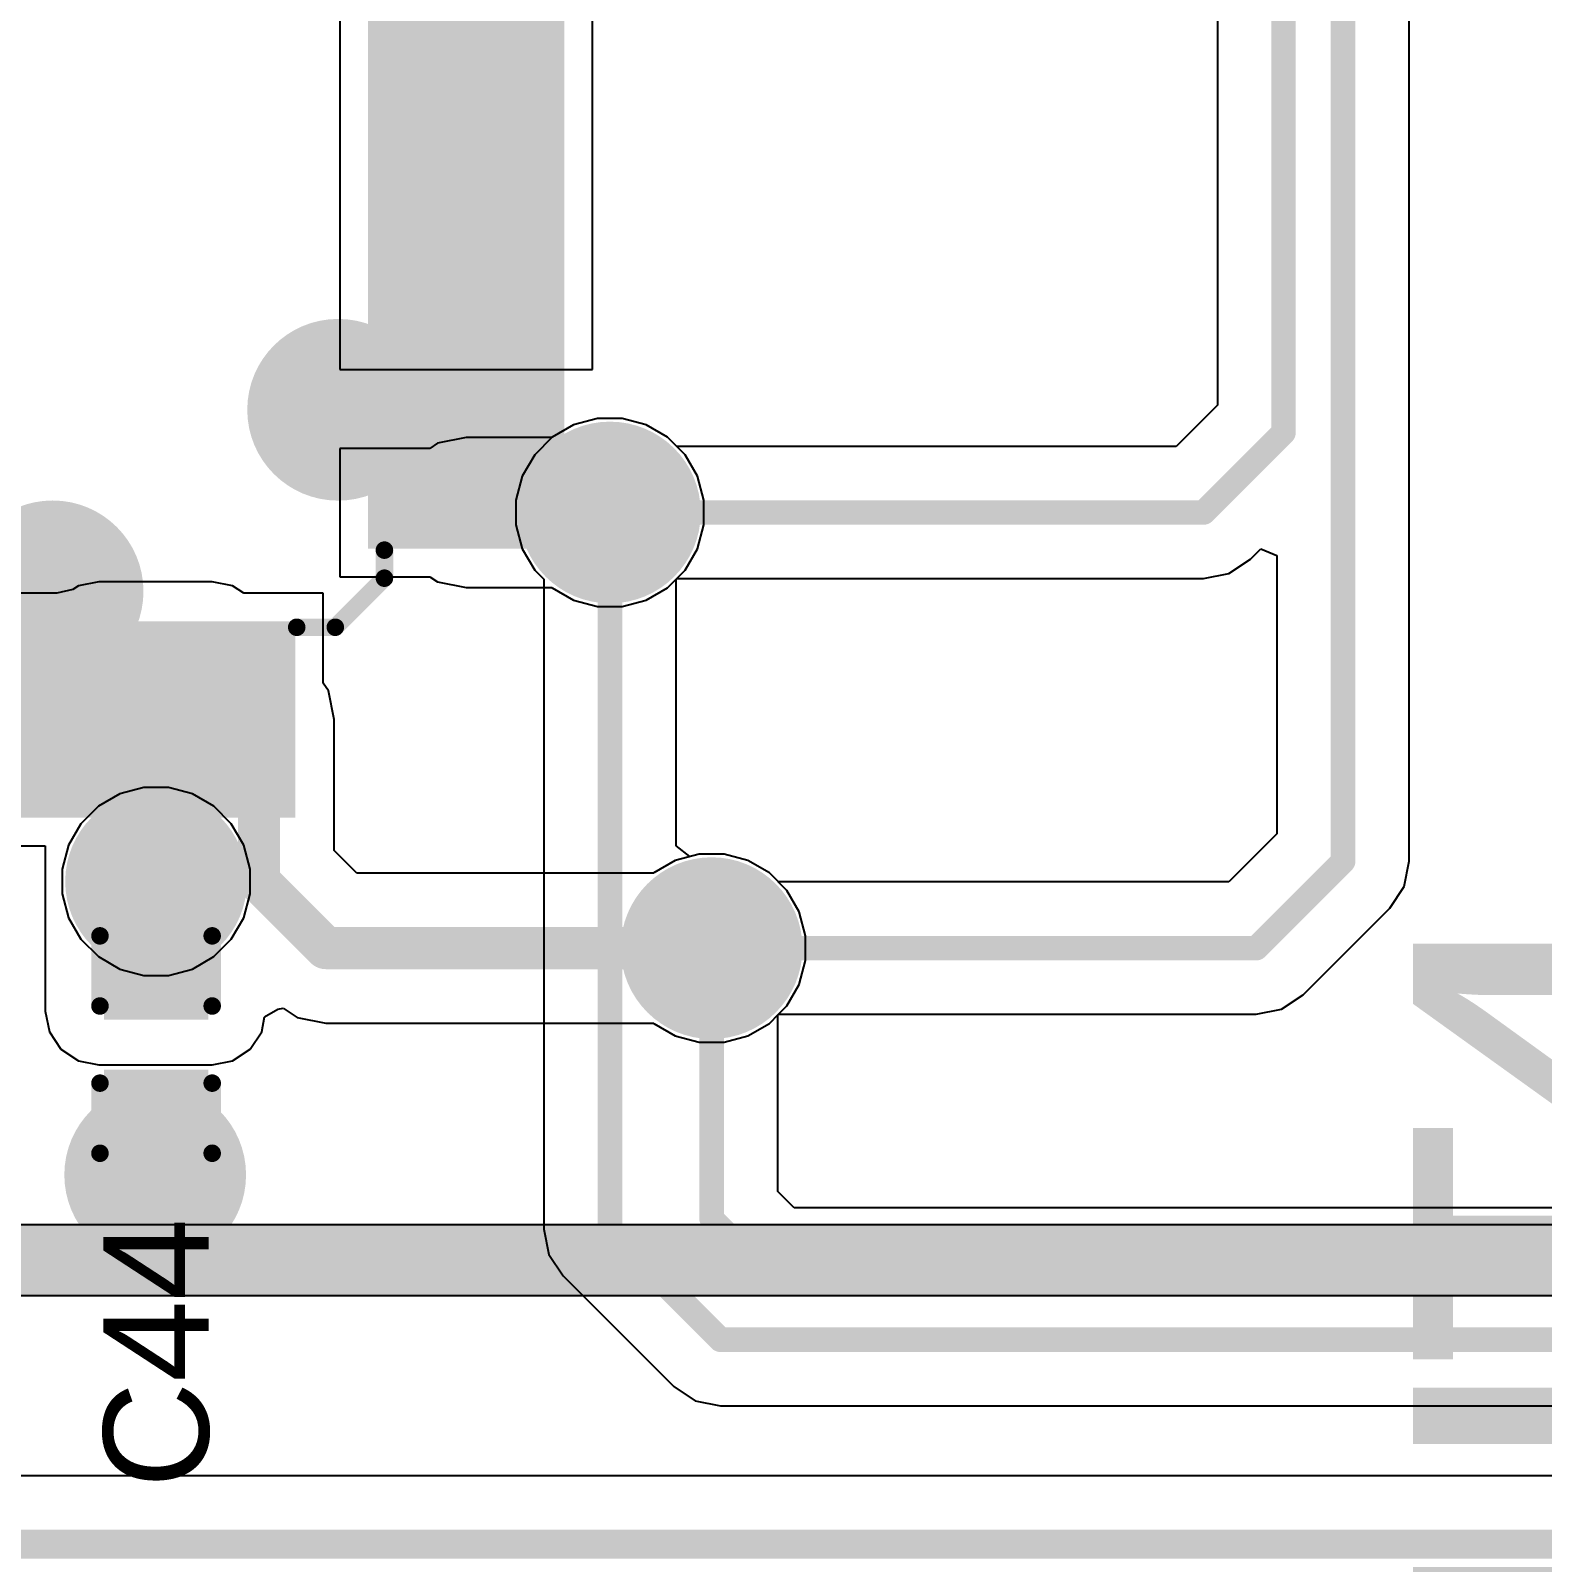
# Model space of a CAD drawing. Header units: inches. Extents: x -0.14 to 3.84, y -0.14 to 3.05.
# Drawn here: x 1.6488 to 2.0799, y 0.3748 to 0.8116 of the extents above; entities that cross this region are included whole.
import ezdxf

# ---------------------------------------------------------------- set-up
doc = ezdxf.new("R2010")
doc.units = ezdxf.units.IN
doc.header["$MEASUREMENT"] = 0
for name, color, linetype in [('Bottom Layer', 5, 'Continuous'), ('Bottom Solder', 6, 'Continuous'), ('Ground Layer', 76, 'Continuous'), ('Power Layer', 16, 'Continuous'), ('Top Layer', 1, 'Continuous'), ('Top Overlay', 2, 'Continuous'), ('Top Paste', 8, 'Continuous'), ('Top Solder', 216, 'Continuous'), ('Via Holes', 16, 'Continuous')]:
    doc.layers.add(name, color=color, linetype=linetype)
doc.styles.add('Arial', font='', dxfattribs={"height": 0.2})
doc.styles.add('Arial Black_Bold', font='', dxfattribs={"height": 0.2})
doc.styles.get('Arial').set_extended_font_data('Arial')
doc.styles.get('Arial Black_Bold').set_extended_font_data('Arial Black', bold=True)

# ---------------------------------------------------------------- blocks, each defined once
blk = doc.blocks.new('48_LQFP__7_7__4')
at = {"layer": 'Top Layer'}
for points in [[(-0.10197, 0.19134), (-0.10197, 0.14331), (-0.11457, 0.14331), (-0.11457, 0.19134)], [(-0.08228, 0.19134), (-0.08228, 0.14331), (-0.09488, 0.14331), (-0.09488, 0.19134)], [(-0.0626, 0.19134), (-0.0626, 0.14331), (-0.0752, 0.14331), (-0.0752, 0.19134)], [(-0.04291, 0.19134), (-0.04291, 0.14331), (-0.05551, 0.14331), (-0.05551, 0.19134)], [(-0.02323, 0.19134), (-0.02323, 0.14331), (-0.03583, 0.14331), (-0.03583, 0.19134)], [(-0.00354, 0.19134), (-0.00354, 0.14331), (-0.01614, 0.14331), (-0.01614, 0.19134)], [(0.01614, 0.19134), (0.01614, 0.14331), (0.00354, 0.14331), (0.00354, 0.19134)], [(0.03583, 0.19134), (0.03583, 0.14331), (0.02323, 0.14331), (0.02323, 0.19134)], [(0.05551, 0.19134), (0.05551, 0.14331), (0.04291, 0.14331), (0.04291, 0.19134)], [(0.0752, 0.19134), (0.0752, 0.14331), (0.0626, 0.14331), (0.0626, 0.19134)], [(0.09488, 0.19134), (0.09488, 0.14331), (0.08228, 0.14331), (0.08228, 0.19134)], [(0.11457, 0.19134), (0.11457, 0.14331), (0.10197, 0.14331), (0.10197, 0.19134)], [(-0.14331, 0.11457), (-0.14331, 0.10197), (-0.19134, 0.10197), (-0.19134, 0.11457)], [(0.19134, 0.11457), (0.19134, 0.10197), (0.14331, 0.10197), (0.14331, 0.11457)], [(-0.14331, 0.09488), (-0.14331, 0.08228), (-0.19134, 0.08228), (-0.19134, 0.09488)], [(0.19134, 0.09488), (0.19134, 0.08228), (0.14331, 0.08228), (0.14331, 0.09488)], [(-0.14331, 0.0752), (-0.14331, 0.0626), (-0.19134, 0.0626), (-0.19134, 0.0752)], [(0.19134, 0.0752), (0.19134, 0.0626), (0.14331, 0.0626), (0.14331, 0.0752)], [(-0.14331, 0.05551), (-0.14331, 0.04291), (-0.19134, 0.04291), (-0.19134, 0.05551)], [(0.19134, 0.05551), (0.19134, 0.04291), (0.14331, 0.04291), (0.14331, 0.05551)], [(-0.14331, 0.03583), (-0.14331, 0.02323), (-0.19134, 0.02323), (-0.19134, 0.03583)], [(0.19134, 0.03583), (0.19134, 0.02323), (0.14331, 0.02323), (0.14331, 0.03583)], [(-0.14331, 0.01614), (-0.14331, 0.00354), (-0.19134, 0.00354), (-0.19134, 0.01614)], [(0.19134, 0.01614), (0.19134, 0.00354), (0.14331, 0.00354), (0.14331, 0.01614)], [(-0.14331, -0.00354), (-0.14331, -0.01614), (-0.19134, -0.01614), (-0.19134, -0.00354)], [(0.19134, -0.00354), (0.19134, -0.01614), (0.14331, -0.01614), (0.14331, -0.00354)], [(-0.14331, -0.02323), (-0.14331, -0.03583), (-0.19134, -0.03583), (-0.19134, -0.02323)], [(0.19134, -0.02323), (0.19134, -0.03583), (0.14331, -0.03583), (0.14331, -0.02323)], [(-0.14331, -0.04291), (-0.14331, -0.05551), (-0.19134, -0.05551), (-0.19134, -0.04291)], [(0.19134, -0.04291), (0.19134, -0.05551), (0.14331, -0.05551), (0.14331, -0.04291)], [(-0.14331, -0.0626), (-0.14331, -0.0752), (-0.19134, -0.0752), (-0.19134, -0.0626)], [(0.19134, -0.0626), (0.19134, -0.0752), (0.14331, -0.0752), (0.14331, -0.0626)], [(-0.14331, -0.08228), (-0.14331, -0.09488), (-0.19134, -0.09488), (-0.19134, -0.08228)], [(0.19134, -0.08228), (0.19134, -0.09488), (0.14331, -0.09488), (0.14331, -0.08228)], [(-0.14331, -0.10197), (-0.14331, -0.11457), (-0.19134, -0.11457), (-0.19134, -0.10197)], [(0.19134, -0.10197), (0.19134, -0.11457), (0.14331, -0.11457), (0.14331, -0.10197)], [(-0.10197, -0.14331), (-0.10197, -0.19134), (-0.11457, -0.19134), (-0.11457, -0.14331)], [(-0.08228, -0.14331), (-0.08228, -0.19134), (-0.09488, -0.19134), (-0.09488, -0.14331)], [(-0.0626, -0.14331), (-0.0626, -0.19134), (-0.0752, -0.19134), (-0.0752, -0.14331)], [(-0.04291, -0.14331), (-0.04291, -0.19134), (-0.05551, -0.19134), (-0.05551, -0.14331)], [(-0.02323, -0.14331), (-0.02323, -0.19134), (-0.03583, -0.19134), (-0.03583, -0.14331)], [(-0.00354, -0.14331), (-0.00354, -0.19134), (-0.01614, -0.19134), (-0.01614, -0.14331)], [(0.01614, -0.14331), (0.01614, -0.19134), (0.00354, -0.19134), (0.00354, -0.14331)], [(0.03583, -0.14331), (0.03583, -0.19134), (0.02323, -0.19134), (0.02323, -0.14331)], [(0.05551, -0.14331), (0.05551, -0.19134), (0.04291, -0.19134), (0.04291, -0.14331)], [(0.0752, -0.14331), (0.0752, -0.19134), (0.0626, -0.19134), (0.0626, -0.14331)], [(0.09488, -0.14331), (0.09488, -0.19134), (0.08228, -0.19134), (0.08228, -0.14331)], [(0.11457, -0.14331), (0.11457, -0.19134), (0.10197, -0.19134), (0.10197, -0.14331)]]:
    blk.add_hatch(color=1, dxfattribs=at).paths.add_polyline_path(points)
at = {"layer": 'Top Overlay'}
blk.add_hatch(color=2, dxfattribs=at).paths.add_polyline_path([(-0.14, 0.10101), (-0.131, 0.10101), (-0.131, 0.11801), (-0.14, 0.11801)])
at = {"layer": 'Top Paste'}
for points in [[(-0.10197, 0.19134), (-0.10197, 0.14331), (-0.11457, 0.14331), (-0.11457, 0.19134)], [(-0.08228, 0.19134), (-0.08228, 0.14331), (-0.09488, 0.14331), (-0.09488, 0.19134)], [(-0.0626, 0.19134), (-0.0626, 0.14331), (-0.0752, 0.14331), (-0.0752, 0.19134)], [(-0.04291, 0.19134), (-0.04291, 0.14331), (-0.05551, 0.14331), (-0.05551, 0.19134)], [(-0.02323, 0.19134), (-0.02323, 0.14331), (-0.03583, 0.14331), (-0.03583, 0.19134)], [(-0.00354, 0.19134), (-0.00354, 0.14331), (-0.01614, 0.14331), (-0.01614, 0.19134)], [(0.01614, 0.19134), (0.01614, 0.14331), (0.00354, 0.14331), (0.00354, 0.19134)], [(0.03583, 0.19134), (0.03583, 0.14331), (0.02323, 0.14331), (0.02323, 0.19134)], [(0.05551, 0.19134), (0.05551, 0.14331), (0.04291, 0.14331), (0.04291, 0.19134)], [(0.0752, 0.19134), (0.0752, 0.14331), (0.0626, 0.14331), (0.0626, 0.19134)], [(0.09488, 0.19134), (0.09488, 0.14331), (0.08228, 0.14331), (0.08228, 0.19134)], [(0.11457, 0.19134), (0.11457, 0.14331), (0.10197, 0.14331), (0.10197, 0.19134)], [(-0.14331, 0.11457), (-0.14331, 0.10197), (-0.19134, 0.10197), (-0.19134, 0.11457)], [(0.19134, 0.11457), (0.19134, 0.10197), (0.14331, 0.10197), (0.14331, 0.11457)], [(-0.14331, 0.09488), (-0.14331, 0.08228), (-0.19134, 0.08228), (-0.19134, 0.09488)], [(0.19134, 0.09488), (0.19134, 0.08228), (0.14331, 0.08228), (0.14331, 0.09488)], [(-0.14331, 0.0752), (-0.14331, 0.0626), (-0.19134, 0.0626), (-0.19134, 0.0752)], [(0.19134, 0.0752), (0.19134, 0.0626), (0.14331, 0.0626), (0.14331, 0.0752)], [(-0.14331, 0.05551), (-0.14331, 0.04291), (-0.19134, 0.04291), (-0.19134, 0.05551)], [(0.19134, 0.05551), (0.19134, 0.04291), (0.14331, 0.04291), (0.14331, 0.05551)], [(-0.14331, 0.03583), (-0.14331, 0.02323), (-0.19134, 0.02323), (-0.19134, 0.03583)], [(0.19134, 0.03583), (0.19134, 0.02323), (0.14331, 0.02323), (0.14331, 0.03583)], [(-0.14331, 0.01614), (-0.14331, 0.00354), (-0.19134, 0.00354), (-0.19134, 0.01614)], [(0.19134, 0.01614), (0.19134, 0.00354), (0.14331, 0.00354), (0.14331, 0.01614)], [(-0.14331, -0.00354), (-0.14331, -0.01614), (-0.19134, -0.01614), (-0.19134, -0.00354)], [(0.19134, -0.00354), (0.19134, -0.01614), (0.14331, -0.01614), (0.14331, -0.00354)], [(-0.14331, -0.02323), (-0.14331, -0.03583), (-0.19134, -0.03583), (-0.19134, -0.02323)], [(0.19134, -0.02323), (0.19134, -0.03583), (0.14331, -0.03583), (0.14331, -0.02323)], [(-0.14331, -0.04291), (-0.14331, -0.05551), (-0.19134, -0.05551), (-0.19134, -0.04291)], [(0.19134, -0.04291), (0.19134, -0.05551), (0.14331, -0.05551), (0.14331, -0.04291)], [(-0.14331, -0.0626), (-0.14331, -0.0752), (-0.19134, -0.0752), (-0.19134, -0.0626)], [(0.19134, -0.0626), (0.19134, -0.0752), (0.14331, -0.0752), (0.14331, -0.0626)], [(-0.14331, -0.08228), (-0.14331, -0.09488), (-0.19134, -0.09488), (-0.19134, -0.08228)], [(0.19134, -0.08228), (0.19134, -0.09488), (0.14331, -0.09488), (0.14331, -0.08228)], [(-0.14331, -0.10197), (-0.14331, -0.11457), (-0.19134, -0.11457), (-0.19134, -0.10197)], [(0.19134, -0.10197), (0.19134, -0.11457), (0.14331, -0.11457), (0.14331, -0.10197)], [(-0.10197, -0.14331), (-0.10197, -0.19134), (-0.11457, -0.19134), (-0.11457, -0.14331)], [(-0.08228, -0.14331), (-0.08228, -0.19134), (-0.09488, -0.19134), (-0.09488, -0.14331)], [(-0.0626, -0.14331), (-0.0626, -0.19134), (-0.0752, -0.19134), (-0.0752, -0.14331)], [(-0.04291, -0.14331), (-0.04291, -0.19134), (-0.05551, -0.19134), (-0.05551, -0.14331)], [(-0.02323, -0.14331), (-0.02323, -0.19134), (-0.03583, -0.19134), (-0.03583, -0.14331)], [(-0.00354, -0.14331), (-0.00354, -0.19134), (-0.01614, -0.19134), (-0.01614, -0.14331)], [(0.01614, -0.14331), (0.01614, -0.19134), (0.00354, -0.19134), (0.00354, -0.14331)], [(0.03583, -0.14331), (0.03583, -0.19134), (0.02323, -0.19134), (0.02323, -0.14331)], [(0.05551, -0.14331), (0.05551, -0.19134), (0.04291, -0.19134), (0.04291, -0.14331)], [(0.0752, -0.14331), (0.0752, -0.19134), (0.0626, -0.19134), (0.0626, -0.14331)], [(0.09488, -0.14331), (0.09488, -0.19134), (0.08228, -0.19134), (0.08228, -0.14331)], [(0.11457, -0.14331), (0.11457, -0.19134), (0.10197, -0.19134), (0.10197, -0.14331)]]:
    blk.add_hatch(color=8, dxfattribs=at).paths.add_polyline_path(points)
at = {"layer": 'Top Solder'}
for points in [[(-0.09797, 0.19534), (-0.09797, 0.13931), (-0.11857, 0.13931), (-0.11857, 0.19534)], [(-0.07828, 0.19534), (-0.07828, 0.13931), (-0.09888, 0.13931), (-0.09888, 0.19534)], [(-0.0586, 0.19534), (-0.0586, 0.13931), (-0.0792, 0.13931), (-0.0792, 0.19534)], [(-0.03891, 0.19534), (-0.03891, 0.13931), (-0.05951, 0.13931), (-0.05951, 0.19534)], [(-0.01923, 0.19534), (-0.01923, 0.13931), (-0.03983, 0.13931), (-0.03983, 0.19534)], [(0.00046, 0.19534), (0.00046, 0.13931), (-0.02014, 0.13931), (-0.02014, 0.19534)], [(0.02014, 0.19534), (0.02014, 0.13931), (-0.00046, 0.13931), (-0.00046, 0.19534)], [(0.03983, 0.19534), (0.03983, 0.13931), (0.01923, 0.13931), (0.01923, 0.19534)], [(0.05951, 0.19534), (0.05951, 0.13931), (0.03891, 0.13931), (0.03891, 0.19534)], [(0.0792, 0.19534), (0.0792, 0.13931), (0.0586, 0.13931), (0.0586, 0.19534)], [(0.09888, 0.19534), (0.09888, 0.13931), (0.07828, 0.13931), (0.07828, 0.19534)], [(0.11857, 0.19534), (0.11857, 0.13931), (0.09797, 0.13931), (0.09797, 0.19534)], [(-0.13931, 0.11857), (-0.13931, 0.09797), (-0.19534, 0.09797), (-0.19534, 0.11857)], [(0.19534, 0.11857), (0.19534, 0.09797), (0.13931, 0.09797), (0.13931, 0.11857)], [(-0.13931, 0.09888), (-0.13931, 0.07828), (-0.19534, 0.07828), (-0.19534, 0.09888)], [(0.19534, 0.09888), (0.19534, 0.07828), (0.13931, 0.07828), (0.13931, 0.09888)], [(-0.13931, 0.0792), (-0.13931, 0.0586), (-0.19534, 0.0586), (-0.19534, 0.0792)], [(0.19534, 0.0792), (0.19534, 0.0586), (0.13931, 0.0586), (0.13931, 0.0792)], [(-0.13931, 0.05951), (-0.13931, 0.03891), (-0.19534, 0.03891), (-0.19534, 0.05951)], [(0.19534, 0.05951), (0.19534, 0.03891), (0.13931, 0.03891), (0.13931, 0.05951)], [(-0.13931, 0.03983), (-0.13931, 0.01923), (-0.19534, 0.01923), (-0.19534, 0.03983)], [(0.19534, 0.03983), (0.19534, 0.01923), (0.13931, 0.01923), (0.13931, 0.03983)], [(-0.13931, 0.02014), (-0.13931, -0.00046), (-0.19534, -0.00046), (-0.19534, 0.02014)], [(0.19534, 0.02014), (0.19534, -0.00046), (0.13931, -0.00046), (0.13931, 0.02014)], [(-0.13931, 0.00046), (-0.13931, -0.02014), (-0.19534, -0.02014), (-0.19534, 0.00046)], [(0.19534, 0.00046), (0.19534, -0.02014), (0.13931, -0.02014), (0.13931, 0.00046)], [(-0.13931, -0.01923), (-0.13931, -0.03983), (-0.19534, -0.03983), (-0.19534, -0.01923)], [(0.19534, -0.01923), (0.19534, -0.03983), (0.13931, -0.03983), (0.13931, -0.01923)], [(-0.13931, -0.03891), (-0.13931, -0.05951), (-0.19534, -0.05951), (-0.19534, -0.03891)], [(0.19534, -0.03891), (0.19534, -0.05951), (0.13931, -0.05951), (0.13931, -0.03891)], [(-0.13931, -0.0586), (-0.13931, -0.0792), (-0.19534, -0.0792), (-0.19534, -0.0586)], [(0.19534, -0.0586), (0.19534, -0.0792), (0.13931, -0.0792), (0.13931, -0.0586)], [(-0.13931, -0.07828), (-0.13931, -0.09888), (-0.19534, -0.09888), (-0.19534, -0.07828)], [(0.19534, -0.07828), (0.19534, -0.09888), (0.13931, -0.09888), (0.13931, -0.07828)], [(-0.13931, -0.09797), (-0.13931, -0.11857), (-0.19534, -0.11857), (-0.19534, -0.09797)], [(0.19534, -0.09797), (0.19534, -0.11857), (0.13931, -0.11857), (0.13931, -0.09797)], [(-0.09797, -0.13931), (-0.09797, -0.19534), (-0.11857, -0.19534), (-0.11857, -0.13931)], [(-0.07828, -0.13931), (-0.07828, -0.19534), (-0.09888, -0.19534), (-0.09888, -0.13931)], [(-0.0586, -0.13931), (-0.0586, -0.19534), (-0.0792, -0.19534), (-0.0792, -0.13931)], [(-0.03891, -0.13931), (-0.03891, -0.19534), (-0.05951, -0.19534), (-0.05951, -0.13931)], [(-0.01923, -0.13931), (-0.01923, -0.19534), (-0.03983, -0.19534), (-0.03983, -0.13931)], [(0.00046, -0.13931), (0.00046, -0.19534), (-0.02014, -0.19534), (-0.02014, -0.13931)], [(0.02014, -0.13931), (0.02014, -0.19534), (-0.00046, -0.19534), (-0.00046, -0.13931)], [(0.03983, -0.13931), (0.03983, -0.19534), (0.01923, -0.19534), (0.01923, -0.13931)], [(0.05951, -0.13931), (0.05951, -0.19534), (0.03891, -0.19534), (0.03891, -0.13931)], [(0.0792, -0.13931), (0.0792, -0.19534), (0.0586, -0.19534), (0.0586, -0.13931)], [(0.09888, -0.13931), (0.09888, -0.19534), (0.07828, -0.19534), (0.07828, -0.13931)], [(0.11857, -0.13931), (0.11857, -0.19534), (0.09797, -0.19534), (0.09797, -0.13931)]]:
    blk.add_hatch(color=216, dxfattribs=at).paths.add_polyline_path(points)
at = {"layer": 'Top Overlay'}
for points in [[(-0.144, 0.127, 0.005, 0.005, 0), (-0.13, 0.141, 0.005, 0.005, 0)], [(-0.13, 0.141, 0.005, 0.005, 0), (-0.119, 0.141, 0.005, 0.005, 0)], [(0.119, 0.141, 0.005, 0.005, 0), (0.13, 0.141, 0.005, 0.005, 0)], [(0.13, 0.141, 0.005, 0.005, 0), (0.144, 0.127, 0.005, 0.005, 0)], [(-0.144, 0.119, 0.005, 0.005, 0), (-0.144, 0.127, 0.005, 0.005, 0)], [(0.144, 0.119, 0.005, 0.005, 0), (0.144, 0.127, 0.005, 0.005, 0)], [(-0.203, 0.103, 0.00787, 0.00787, 0), (-0.203, 0.113, 0.00787, 0.00787, 0)], [(-0.203, 0.113, 0.00787, 0.00787, 0), (-0.198, 0.108, 0.00787, 0.00787, 0)], [(-0.203, 0.103, 0.00787, 0.00787, 0), (-0.198, 0.108, 0.00787, 0.00787, 0)], [(-0.144, -0.127, 0.005, 0.005, 0), (-0.144, -0.119, 0.005, 0.005, 0)], [(0.144, -0.127, 0.005, 0.005, 0), (0.144, -0.119, 0.005, 0.005, 0)], [(-0.144, -0.127, 0.005, 0.005, 0), (-0.13, -0.141, 0.005, 0.005, 0)], [(0.13, -0.141, 0.005, 0.005, 0), (0.144, -0.127, 0.005, 0.005, 0)], [(-0.13, -0.141, 0.005, 0.005, 0), (-0.119, -0.141, 0.005, 0.005, 0)], [(0.119, -0.141, 0.005, 0.005, 0), (0.13, -0.141, 0.005, 0.005, 0)]]:
    blk.add_lwpolyline(points, format="xyseb", dxfattribs=at)
for points in [[(-0.13125, 0.141, 0.0025, 0.0025, 1), (-0.12875, 0.141, 0.0025, 0.0025, 1)], [(-0.13125, 0.141, 0.0025, 0.0025, 1), (-0.12875, 0.141, 0.0025, 0.0025, 1)], [(-0.12025, 0.141, 0.0025, 0.0025, 1), (-0.11775, 0.141, 0.0025, 0.0025, 1)], [(0.11775, 0.141, 0.0025, 0.0025, 1), (0.12025, 0.141, 0.0025, 0.0025, 1)], [(0.12875, 0.141, 0.0025, 0.0025, 1), (0.13125, 0.141, 0.0025, 0.0025, 1)], [(0.12875, 0.141, 0.0025, 0.0025, 1), (0.13125, 0.141, 0.0025, 0.0025, 1)], [(-0.14525, 0.127, 0.0025, 0.0025, 1), (-0.14275, 0.127, 0.0025, 0.0025, 1)], [(-0.14525, 0.127, 0.0025, 0.0025, 1), (-0.14275, 0.127, 0.0025, 0.0025, 1)], [(0.14275, 0.127, 0.0025, 0.0025, 1), (0.14525, 0.127, 0.0025, 0.0025, 1)], [(0.14275, 0.127, 0.0025, 0.0025, 1), (0.14525, 0.127, 0.0025, 0.0025, 1)], [(-0.14525, 0.119, 0.0025, 0.0025, 1), (-0.14275, 0.119, 0.0025, 0.0025, 1)], [(0.14275, 0.119, 0.0025, 0.0025, 1), (0.14525, 0.119, 0.0025, 0.0025, 1)], [(-0.20497, 0.113, 0.00394, 0.00394, 1), (-0.20103, 0.113, 0.00394, 0.00394, 1)], [(-0.20497, 0.113, 0.00394, 0.00394, 1), (-0.20103, 0.113, 0.00394, 0.00394, 1)], [(-0.19997, 0.108, 0.00394, 0.00394, 1), (-0.19603, 0.108, 0.00394, 0.00394, 1)], [(-0.19997, 0.108, 0.00394, 0.00394, 1), (-0.19603, 0.108, 0.00394, 0.00394, 1)], [(-0.20497, 0.103, 0.00394, 0.00394, 1), (-0.20103, 0.103, 0.00394, 0.00394, 1)], [(-0.20497, 0.103, 0.00394, 0.00394, 1), (-0.20103, 0.103, 0.00394, 0.00394, 1)], [(-0.14525, -0.119, 0.0025, 0.0025, 1), (-0.14275, -0.119, 0.0025, 0.0025, 1)], [(0.14275, -0.119, 0.0025, 0.0025, 1), (0.14525, -0.119, 0.0025, 0.0025, 1)], [(-0.14525, -0.127, 0.0025, 0.0025, 1), (-0.14275, -0.127, 0.0025, 0.0025, 1)], [(-0.14525, -0.127, 0.0025, 0.0025, 1), (-0.14275, -0.127, 0.0025, 0.0025, 1)], [(0.14275, -0.127, 0.0025, 0.0025, 1), (0.14525, -0.127, 0.0025, 0.0025, 1)], [(0.14275, -0.127, 0.0025, 0.0025, 1), (0.14525, -0.127, 0.0025, 0.0025, 1)], [(-0.13125, -0.141, 0.0025, 0.0025, 1), (-0.12875, -0.141, 0.0025, 0.0025, 1)], [(-0.13125, -0.141, 0.0025, 0.0025, 1), (-0.12875, -0.141, 0.0025, 0.0025, 1)], [(-0.12025, -0.141, 0.0025, 0.0025, 1), (-0.11775, -0.141, 0.0025, 0.0025, 1)], [(0.11775, -0.141, 0.0025, 0.0025, 1), (0.12025, -0.141, 0.0025, 0.0025, 1)], [(0.12875, -0.141, 0.0025, 0.0025, 1), (0.13125, -0.141, 0.0025, 0.0025, 1)], [(0.12875, -0.141, 0.0025, 0.0025, 1), (0.13125, -0.141, 0.0025, 0.0025, 1)]]:
    blk.add_lwpolyline(points, format="xyseb", close=True, dxfattribs=at)
blk = doc.blocks.new('C___0402_122')
at = {"layer": 'Top Layer'}
for points in [[(-0.0275, -0.0125), (-0.0275, 0.0125), (-0.0095, 0.0125), (-0.0095, -0.0125)], [(0.0095, -0.0125), (0.0095, 0.0125), (0.0275, 0.0125), (0.0275, -0.0125)]]:
    blk.add_hatch(color=1, dxfattribs=at).paths.add_polyline_path(points)
at = {"layer": 'Top Paste'}
for points in [[(-0.0275, -0.0125), (-0.0275, 0.0125), (-0.0095, 0.0125), (-0.0095, -0.0125)], [(0.0095, -0.0125), (0.0095, 0.0125), (0.0275, 0.0125), (0.0275, -0.0125)]]:
    blk.add_hatch(color=8, dxfattribs=at).paths.add_polyline_path(points)
at = {"layer": 'Top Solder'}
for points in [[(-0.02986, -0.01486), (-0.02986, 0.01486), (-0.00714, 0.01486), (-0.00714, -0.01486)], [(0.00714, -0.01486), (0.00714, 0.01486), (0.02986, 0.01486), (0.02986, -0.01486)]]:
    blk.add_hatch(color=216, dxfattribs=at).paths.add_polyline_path(points)
at = {"layer": 'Top Overlay'}
for points in [[(-0.031, 0.016, 0.005, 0.005, 0), (-0.031, -0.016, 0.005, 0.005, 0)], [(-0.031, 0.016, 0.005, 0.005, 0), (-0.011, 0.016, 0.005, 0.005, 0)], [(0.011, 0.016, 0.005, 0.005, 0), (0.031, 0.016, 0.005, 0.005, 0)], [(0.031, 0.016, 0.005, 0.005, 0), (0.031, -0.016, 0.005, 0.005, 0)], [(-0.031, -0.016, 0.005, 0.005, 0), (-0.011, -0.016, 0.005, 0.005, 0)], [(0.011, -0.016, 0.005, 0.005, 0), (0.031, -0.016, 0.005, 0.005, 0)]]:
    blk.add_lwpolyline(points, format="xyseb", dxfattribs=at)
for points in [[(-0.03225, 0.016, 0.0025, 0.0025, 1), (-0.02975, 0.016, 0.0025, 0.0025, 1)], [(-0.03225, 0.016, 0.0025, 0.0025, 1), (-0.02975, 0.016, 0.0025, 0.0025, 1)], [(-0.01225, 0.016, 0.0025, 0.0025, 1), (-0.00975, 0.016, 0.0025, 0.0025, 1)], [(0.00975, 0.016, 0.0025, 0.0025, 1), (0.01225, 0.016, 0.0025, 0.0025, 1)], [(0.02975, 0.016, 0.0025, 0.0025, 1), (0.03225, 0.016, 0.0025, 0.0025, 1)], [(0.02975, 0.016, 0.0025, 0.0025, 1), (0.03225, 0.016, 0.0025, 0.0025, 1)], [(-0.03225, -0.016, 0.0025, 0.0025, 1), (-0.02975, -0.016, 0.0025, 0.0025, 1)], [(-0.03225, -0.016, 0.0025, 0.0025, 1), (-0.02975, -0.016, 0.0025, 0.0025, 1)], [(-0.01225, -0.016, 0.0025, 0.0025, 1), (-0.00975, -0.016, 0.0025, 0.0025, 1)], [(0.00975, -0.016, 0.0025, 0.0025, 1), (0.01225, -0.016, 0.0025, 0.0025, 1)], [(0.02975, -0.016, 0.0025, 0.0025, 1), (0.03225, -0.016, 0.0025, 0.0025, 1)], [(0.02975, -0.016, 0.0025, 0.0025, 1), (0.03225, -0.016, 0.0025, 0.0025, 1)]]:
    blk.add_lwpolyline(points, format="xyseb", close=True, dxfattribs=at)

msp = doc.modelspace()

# ---------------------------------------------------------------- hatches: boundary and pattern name
at = {"layer": 'Bottom Layer'}
h = msp.add_hatch(color=5, dxfattribs=at)
edge = h.paths.add_edge_path()
edge.add_arc((1.7365, 0.70352), 0.01181, 0, 360)
h = msp.add_hatch(color=5, dxfattribs=at)
edge = h.paths.add_edge_path()
edge.add_arc((1.814, 0.67422), 0.01181, 0, 360)
h = msp.add_hatch(color=5, dxfattribs=at)
edge = h.paths.add_edge_path()
edge.add_arc((1.65509, 0.65174), 0.01181, 0, 360)
h = msp.add_hatch(color=5, dxfattribs=at)
edge = h.paths.add_edge_path()
edge.add_arc((1.68459, 0.569), 0.01181, 0, 360)
h = msp.add_hatch(color=5, dxfattribs=at)
edge = h.paths.add_edge_path()
edge.add_arc((1.843, 0.54998), 0.01181, 0, 360)
h = msp.add_hatch(color=5, dxfattribs=at)
edge = h.paths.add_edge_path()
edge.add_arc((1.68434, 0.48531), 0.01181, 0, 360)
at = {"layer": 'Bottom Solder'}
h = msp.add_hatch(color=6, dxfattribs=at)
edge = h.paths.add_edge_path()
edge.add_arc((1.7365, 0.70352), 0.01581, 0, 360)
h = msp.add_hatch(color=6, dxfattribs=at)
edge = h.paths.add_edge_path()
edge.add_arc((1.814, 0.67422), 0.01581, 0, 360)
h = msp.add_hatch(color=6, dxfattribs=at)
edge = h.paths.add_edge_path()
edge.add_arc((1.65509, 0.65174), 0.01581, 0, 360)
h = msp.add_hatch(color=6, dxfattribs=at)
edge = h.paths.add_edge_path()
edge.add_arc((1.68459, 0.569), 0.01581, 0, 360)
h = msp.add_hatch(color=6, dxfattribs=at)
edge = h.paths.add_edge_path()
edge.add_arc((1.843, 0.54998), 0.01581, 0, 360)
h = msp.add_hatch(color=6, dxfattribs=at)
edge = h.paths.add_edge_path()
edge.add_arc((1.68434, 0.48531), 0.01581, 0, 360)
at = {"layer": 'Ground Layer'}
h = msp.add_hatch(color=76, dxfattribs=at)
edge = h.paths.add_edge_path()
edge.add_arc((1.814, 0.67422), 0.02591, 0, 360)
h = msp.add_hatch(color=76, dxfattribs=at)
edge = h.paths.add_edge_path()
edge.add_arc((1.68459, 0.569), 0.02591, 0, 360)
h = msp.add_hatch(color=76, dxfattribs=at)
edge = h.paths.add_edge_path()
edge.add_arc((1.843, 0.54998), 0.02591, 0, 360)
at = {"layer": 'Power Layer'}
h = msp.add_hatch(color=16, dxfattribs=at)
edge = h.paths.add_edge_path()
edge.add_arc((1.7365, 0.70352), 0.02591, 0, 360)
h = msp.add_hatch(color=16, dxfattribs=at)
edge = h.paths.add_edge_path()
edge.add_arc((1.814, 0.67422), 0.02591, 0, 360)
h = msp.add_hatch(color=16, dxfattribs=at)
edge = h.paths.add_edge_path()
edge.add_arc((1.65509, 0.65174), 0.02591, 0, 360)
h = msp.add_hatch(color=16, dxfattribs=at)
edge = h.paths.add_edge_path()
edge.add_arc((1.843, 0.54998), 0.02591, 0, 360)
h = msp.add_hatch(color=16, dxfattribs=at)
edge = h.paths.add_edge_path()
edge.add_arc((1.68434, 0.48531), 0.02591, 0, 360)
at = {"layer": 'Top Layer'}
for points in [[(1.749, 0.68761), (1.79703, 0.68761), (1.79703, 0.71989), (1.749, 0.71989)], [(1.66829, 0.53198), (1.70058, 0.53198), (1.70058, 0.63918), (1.66829, 0.63918)], [(1.67252, 0.48531), (1.69613, 0.48531), (1.69613, 0.51256), (1.67252, 0.51256)]]:
    msp.add_hatch(color=1, dxfattribs=at).paths.add_polyline_path(points)
h = msp.add_hatch(color=1, dxfattribs=at)
edge = h.paths.add_edge_path()
edge.add_arc((1.7365, 0.70352), 0.01181, 0, 360)
h = msp.add_hatch(color=1, dxfattribs=at)
edge = h.paths.add_edge_path()
edge.add_arc((1.814, 0.67422), 0.01181, 0, 360)
h = msp.add_hatch(color=1, dxfattribs=at)
edge = h.paths.add_edge_path()
edge.add_arc((1.65509, 0.65174), 0.01181, 0, 360)
h = msp.add_hatch(color=1, dxfattribs=at)
edge = h.paths.add_edge_path()
edge.add_arc((1.68459, 0.569), 0.01181, 0, 360)
h = msp.add_hatch(color=1, dxfattribs=at)
edge = h.paths.add_edge_path()
edge.add_arc((1.843, 0.54998), 0.01181, 0, 360)
h = msp.add_hatch(color=1, dxfattribs=at)
edge = h.paths.add_edge_path()
edge.add_arc((1.68434, 0.48531), 0.01181, 0, 360)
at = {"layer": 'Top Solder'}
h = msp.add_hatch(color=216, dxfattribs=at)
edge = h.paths.add_edge_path()
edge.add_arc((1.7365, 0.70352), 0.01581, 0, 360)
h = msp.add_hatch(color=216, dxfattribs=at)
edge = h.paths.add_edge_path()
edge.add_arc((1.814, 0.67422), 0.01581, 0, 360)
h = msp.add_hatch(color=216, dxfattribs=at)
edge = h.paths.add_edge_path()
edge.add_arc((1.65509, 0.65174), 0.01581, 0, 360)
h = msp.add_hatch(color=216, dxfattribs=at)
edge = h.paths.add_edge_path()
edge.add_arc((1.68459, 0.569), 0.01581, 0, 360)
h = msp.add_hatch(color=216, dxfattribs=at)
edge = h.paths.add_edge_path()
edge.add_arc((1.843, 0.54998), 0.01581, 0, 360)
h = msp.add_hatch(color=216, dxfattribs=at)
edge = h.paths.add_edge_path()
edge.add_arc((1.68434, 0.48531), 0.01581, 0, 360)
at = {"layer": 'Via Holes'}
h = msp.add_hatch(color=7, dxfattribs=at)
edge = h.paths.add_edge_path()
edge.add_arc((1.7365, 0.70352), 0.00591, 0, 360)
h = msp.add_hatch(color=7, dxfattribs=at)
edge = h.paths.add_edge_path()
edge.add_arc((1.814, 0.67422), 0.00591, 0, 360)
h = msp.add_hatch(color=7, dxfattribs=at)
edge = h.paths.add_edge_path()
edge.add_arc((1.65509, 0.65174), 0.00591, 0, 360)
h = msp.add_hatch(color=7, dxfattribs=at)
edge = h.paths.add_edge_path()
edge.add_arc((1.68459, 0.569), 0.00591, 0, 360)
h = msp.add_hatch(color=7, dxfattribs=at)
edge = h.paths.add_edge_path()
edge.add_arc((1.843, 0.54998), 0.00591, 0, 360)
h = msp.add_hatch(color=7, dxfattribs=at)
edge = h.paths.add_edge_path()
edge.add_arc((1.68434, 0.48531), 0.00591, 0, 360)

# ---------------------------------------------------------------- linework, layer by layer
at = {"layer": 'Bottom Layer'}
for p, q in [((1.80365, 0.6992), (1.79754, 0.69568)), ((1.81047, 0.70103), (1.80365, 0.6992)), ((1.81753, 0.70103), (1.81047, 0.70103)), ((1.82435, 0.6992), (1.81753, 0.70103)), ((1.83046, 0.69568), (1.82435, 0.6992)), ((1.79754, 0.69568), (1.79255, 0.69068)), ((1.83545, 0.69068), (1.83046, 0.69568)), ((1.79255, 0.69068), (1.78902, 0.68457)), ((1.83898, 0.68457), (1.83545, 0.69068)), ((1.78902, 0.68457), (1.78719, 0.67775)), ((1.84081, 0.67775), (1.83898, 0.68457)), ((1.78719, 0.67775), (1.78719, 0.67069)), ((1.84081, 0.67069), (1.84081, 0.67775)), ((1.78719, 0.67069), (1.78902, 0.66387)), ((1.83898, 0.66387), (1.84081, 0.67069)), ((1.78902, 0.66387), (1.79255, 0.65776)), ((1.83545, 0.65776), (1.83898, 0.66387)), ((1.79255, 0.65776), (1.79514, 0.65517)), ((1.83286, 0.65517), (1.83545, 0.65776)), ((1.79514, 0.65517), (1.79514, 0.46982)), ((1.83286, 0.57913), (1.83286, 0.65517)), ((1.68106, 0.59581), (1.67424, 0.59398)), ((1.68812, 0.59581), (1.68106, 0.59581)), ((1.69494, 0.59398), (1.68812, 0.59581)), ((1.66813, 0.59045), (1.66314, 0.58546)), ((1.67424, 0.59398), (1.66813, 0.59045)), ((1.70105, 0.59045), (1.69494, 0.59398)), ((1.70605, 0.58546), (1.70105, 0.59045)), ((1.66314, 0.58546), (1.65961, 0.57935)), ((1.70958, 0.57935), (1.70605, 0.58546)), ((1.65961, 0.57935), (1.65778, 0.57253)), ((1.7114, 0.57253), (1.70958, 0.57935)), ((1.83683, 0.57609), (1.83286, 0.57913)), ((1.83947, 0.57679), (1.83683, 0.57609)), ((1.84653, 0.57679), (1.83947, 0.57679)), ((1.85335, 0.57497), (1.84653, 0.57679)), ((1.65778, 0.57253), (1.65778, 0.56547)), ((1.7114, 0.56547), (1.7114, 0.57253)), ((1.85946, 0.57144), (1.85335, 0.57497)), ((1.86445, 0.56645), (1.85946, 0.57144)), ((1.65778, 0.56547), (1.65961, 0.55865)), ((1.70958, 0.55865), (1.7114, 0.56547)), ((1.86798, 0.56033), (1.86445, 0.56645)), ((1.86981, 0.55351), (1.86798, 0.56033)), ((1.65961, 0.55865), (1.66314, 0.55254)), ((1.70605, 0.55254), (1.70958, 0.55865)), ((1.66314, 0.55254), (1.66813, 0.54755)), ((1.70105, 0.54755), (1.70605, 0.55254)), ((1.86981, 0.54645), (1.86981, 0.55351)), ((1.66813, 0.54755), (1.67424, 0.54402)), ((1.69494, 0.54402), (1.70105, 0.54755)), ((1.86798, 0.53963), (1.86981, 0.54645)), ((1.67424, 0.54402), (1.68106, 0.54219)), ((1.68106, 0.54219), (1.68812, 0.54219)), ((1.68812, 0.54219), (1.69494, 0.54402)), ((1.86445, 0.53352), (1.86798, 0.53963)), ((1.86186, 0.53093), (1.86445, 0.53352)), ((1.86186, 0.48061), (1.86186, 0.53093)), ((1.86653, 0.47594), (1.86186, 0.48061)), ((2.93759, 0.47594), (1.86653, 0.47594)), ((1.79514, 0.46982), (1.79657, 0.4626)), ((1.79657, 0.4626), (1.80066, 0.45649)), ((1.80066, 0.45649), (1.83219, 0.42496)), ((1.83219, 0.42496), (1.83831, 0.42087)), ((1.83831, 0.42087), (1.84552, 0.41944)), ((1.84552, 0.41944), (2.97342, 0.41944))]:
    msp.add_line(p, q, dxfattribs=at)
for points in [[(1.814, 0.46982, 0.007, 0.007, 0), (1.814, 0.67422, 0.007, 0.007, 0)], [(1.843, 0.4728, 0.007, 0.007, 0), (1.843, 0.54998, 0.007, 0.007, 0)], [(1.843, 0.4728, 0.007, 0.007, 0), (1.85872, 0.45707, 0.007, 0.007, 0)], [(1.814, 0.46982, 0.007, 0.007, 0), (1.84552, 0.4383, 0.007, 0.007, 0)], [(1.85872, 0.45707, 0.007, 0.007, 0), (2.9454, 0.45707, 0.007, 0.007, 0)], [(1.84552, 0.4383, 0.007, 0.007, 0), (3.04029, 0.4383, 0.007, 0.007, 0)]]:
    msp.add_lwpolyline(points, format="xyseb", dxfattribs=at)
for points in [[(1.81225, 0.67422, 0.0035, 0.0035, 1), (1.81575, 0.67422, 0.0035, 0.0035, 1)], [(1.84125, 0.54998, 0.0035, 0.0035, 1), (1.84475, 0.54998, 0.0035, 0.0035, 1)], [(1.84125, 0.4728, 0.0035, 0.0035, 1), (1.84475, 0.4728, 0.0035, 0.0035, 1)], [(1.84125, 0.4728, 0.0035, 0.0035, 1), (1.84475, 0.4728, 0.0035, 0.0035, 1)], [(1.81225, 0.46982, 0.0035, 0.0035, 1), (1.81575, 0.46982, 0.0035, 0.0035, 1)], [(1.81225, 0.46982, 0.0035, 0.0035, 1), (1.81575, 0.46982, 0.0035, 0.0035, 1)], [(1.85697, 0.45707, 0.0035, 0.0035, 1), (1.86047, 0.45707, 0.0035, 0.0035, 1)], [(1.85697, 0.45707, 0.0035, 0.0035, 1), (1.86047, 0.45707, 0.0035, 0.0035, 1)], [(1.84377, 0.4383, 0.0035, 0.0035, 1), (1.84727, 0.4383, 0.0035, 0.0035, 1)], [(1.84377, 0.4383, 0.0035, 0.0035, 1), (1.84727, 0.4383, 0.0035, 0.0035, 1)]]:
    msp.add_lwpolyline(points, format="xyseb", close=True, dxfattribs=at)
at = {"layer": 'Power Layer'}
for p, q in [((3.027, 0.47109), (1.50313, 0.47109)), ((1.49895, 0.45091), (3.02282, 0.45091))]:
    msp.add_line(p, q, dxfattribs=at)
msp.add_lwpolyline([(1.49895, 0.461, 0.02, 0.02, 0), (3.027, 0.461, 0.02, 0.02, 0)], format="xyseb", dxfattribs=at)
at = {"layer": 'Top Layer'}
for p, q in [((1.9872, 1.39176), (1.9872, 0.70481)), ((2.04193, 0.57474), (2.04193, 1.3802)), ((1.737, 0.83309), (1.737, 0.79372)), ((1.80903, 0.79372), (1.80903, 0.83252)), ((1.737, 0.79372), (1.737, 0.75435)), ((1.80903, 0.75435), (1.80903, 0.79372)), ((1.737, 0.75435), (1.737, 0.71498)), ((1.80903, 0.71498), (1.80903, 0.75435)), ((1.737, 0.71498), (1.80903, 0.71498)), ((1.9872, 0.70481), (1.97547, 0.69308)), ((1.80365, 0.6992), (1.79754, 0.69568)), ((1.81047, 0.70103), (1.80365, 0.6992)), ((1.81753, 0.70103), (1.81047, 0.70103)), ((1.82435, 0.6992), (1.81753, 0.70103)), ((1.83046, 0.69568), (1.82435, 0.6992)), ((1.77302, 0.69563), (1.76482, 0.694)), ((1.79749, 0.69563), (1.77302, 0.69563)), ((1.79754, 0.69568), (1.79749, 0.69563)), ((1.83305, 0.69308), (1.83046, 0.69568)), ((1.76261, 0.69252), (1.737, 0.69252)), ((1.737, 0.69252), (1.737, 0.65592)), ((1.76482, 0.694), (1.76261, 0.69252)), ((1.97547, 0.69308), (1.83305, 0.69308)), ((1.9905, 0.65679), (1.99662, 0.66088)), ((1.99662, 0.66088), (1.99958, 0.66384)), ((1.99958, 0.66384), (2.0042, 0.66193)), ((2.0042, 0.66193), (2.0042, 0.58255)), ((1.737, 0.65592), (1.76261, 0.65592)), ((1.76261, 0.65592), (1.76482, 0.65444)), ((1.83046, 0.65277), (1.83305, 0.65536)), ((1.83305, 0.65536), (1.98328, 0.65536)), ((1.98328, 0.65536), (1.9905, 0.65679)), ((1.65352, 0.65118), (1.47913, 0.65118)), ((1.65629, 0.65118), (1.65352, 0.65118)), ((1.65352, 0.65118), (1.65352, 0.65118)), ((1.66085, 0.65225), (1.65629, 0.65118)), ((1.66244, 0.65331), (1.66085, 0.65225)), ((1.66829, 0.65448), (1.66244, 0.65331)), ((1.70058, 0.65448), (1.66829, 0.65448)), ((1.70643, 0.65331), (1.70058, 0.65448)), ((1.70962, 0.65118), (1.70643, 0.65331)), ((1.73226, 0.65118), (1.70962, 0.65118)), ((1.73226, 0.62558), (1.73226, 0.65118)), ((1.76482, 0.65444), (1.77302, 0.65281)), ((1.77302, 0.65281), (1.79749, 0.65281)), ((1.79749, 0.65281), (1.79754, 0.65277)), ((1.79754, 0.65277), (1.80365, 0.64924)), ((1.82435, 0.64924), (1.83046, 0.65277)), ((1.80365, 0.64924), (1.81047, 0.64741)), ((1.81047, 0.64741), (1.81753, 0.64741)), ((1.81753, 0.64741), (1.82435, 0.64924)), ((1.73374, 0.62336), (1.73226, 0.62558)), ((1.73537, 0.61517), (1.73374, 0.62336)), ((1.73537, 0.57787), (1.73537, 0.61517)), ((2.0042, 0.58255), (1.99049, 0.56885)), ((1.55632, 0.57915), (1.653, 0.57915)), ((1.653, 0.57915), (1.653, 0.53198)), ((1.74185, 0.57139), (1.73537, 0.57787)), ((1.83947, 0.57679), (1.83265, 0.57497)), ((1.84653, 0.57679), (1.83947, 0.57679)), ((1.85335, 0.57497), (1.84653, 0.57679)), ((1.83265, 0.57497), (1.82654, 0.57144)), ((1.85946, 0.57144), (1.85335, 0.57497)), ((2.04049, 0.56752), (2.04193, 0.57474)), ((1.82649, 0.57139), (1.74185, 0.57139)), ((1.82654, 0.57144), (1.82649, 0.57139)), ((1.86205, 0.56885), (1.85946, 0.57144)), ((1.99049, 0.56885), (1.86205, 0.56885)), ((2.0364, 0.5614), (2.04049, 0.56752)), ((2.01164, 0.53665), (2.0364, 0.5614)), ((2.00552, 0.53256), (2.01164, 0.53665)), ((1.653, 0.53198), (1.65416, 0.52613)), ((1.71471, 0.52613), (1.71555, 0.53036)), ((1.71555, 0.53036), (1.7193, 0.53255)), ((1.7193, 0.53255), (1.72087, 0.53282)), ((1.72087, 0.53282), (1.72479, 0.5302)), ((1.72479, 0.5302), (1.73298, 0.52857)), ((1.85946, 0.52853), (1.86205, 0.53112)), ((1.86205, 0.53112), (1.99831, 0.53112)), ((1.99831, 0.53112), (2.00552, 0.53256)), ((1.65416, 0.52613), (1.65748, 0.52117)), ((1.71139, 0.52117), (1.71471, 0.52613)), ((1.73298, 0.52857), (1.82649, 0.52857)), ((1.82649, 0.52857), (1.82654, 0.52853)), ((1.82654, 0.52853), (1.83265, 0.525)), ((1.83265, 0.525), (1.83947, 0.52317)), ((1.84653, 0.52317), (1.85335, 0.525)), ((1.85335, 0.525), (1.85946, 0.52853)), ((1.65748, 0.52117), (1.66244, 0.51785)), ((1.70643, 0.51785), (1.71139, 0.52117)), ((1.83947, 0.52317), (1.84653, 0.52317)), ((1.66244, 0.51785), (1.66829, 0.51669)), ((1.66829, 0.51669), (1.70058, 0.51669)), ((1.70058, 0.51669), (1.70643, 0.51785)), ((2.20717, 0.39952), (1.62814, 0.39952))]:
    msp.add_line(p, q, dxfattribs=at)
for points in [[(2.00606, 0.697, 0.007, 0.007, 0), (2.00606, 1.39176, 0.007, 0.007, 0)], [(2.02306, 0.57474, 0.007, 0.007, 0), (2.02306, 1.38801, 0.007, 0.007, 0)], [(1.76288, 0.70364, 0.012, 0.012, 0), (1.77293, 0.71368, 0.012, 0.012, 0)], [(1.7365, 0.70352, 0.012, 0.012, 0), (1.73661, 0.70364, 0.012, 0.012, 0)], [(1.73661, 0.70364, 0.012, 0.012, 0), (1.76288, 0.70364, 0.012, 0.012, 0)], [(1.98328, 0.67422, 0.007, 0.007, 0), (2.00606, 0.697, 0.007, 0.007, 0)], [(1.77302, 0.67422, 0.012, 0.012, 0), (1.814, 0.67422, 0.012, 0.012, 0)], [(1.814, 0.67422, 0.007, 0.007, 0), (1.98328, 0.67422, 0.007, 0.007, 0)], [(1.655, 0.61526, 0.012, 0.012, 0), (1.655, 0.65165, 0.012, 0.012, 0)], [(1.71396, 0.569, 0.012, 0.012, 0), (1.71396, 0.61517, 0.012, 0.012, 0)], [(1.99831, 0.54998, 0.007, 0.007, 0), (2.02306, 0.57474, 0.007, 0.007, 0)], [(1.71396, 0.569, 0.012, 0.012, 0), (1.73298, 0.54998, 0.012, 0.012, 0)], [(1.73298, 0.54998, 0.012, 0.012, 0), (1.843, 0.54998, 0.012, 0.012, 0)], [(1.843, 0.54998, 0.007, 0.007, 0), (1.99831, 0.54998, 0.007, 0.007, 0)], [(1.35561, 0.38, 0.00828, 0.00828, 0), (2.20717, 0.38, 0.00828, 0.00828, 0)]]:
    msp.add_lwpolyline(points, format="xyseb", dxfattribs=at)
for points in [[(1.76993, 0.71368, 0.006, 0.006, 1), (1.77593, 0.71368, 0.006, 0.006, 1)], [(1.7335, 0.70352, 0.006, 0.006, 1), (1.7395, 0.70352, 0.006, 0.006, 1)], [(1.73361, 0.70364, 0.006, 0.006, 1), (1.73961, 0.70364, 0.006, 0.006, 1)], [(1.73361, 0.70364, 0.006, 0.006, 1), (1.73961, 0.70364, 0.006, 0.006, 1)], [(1.75988, 0.70364, 0.006, 0.006, 1), (1.76588, 0.70364, 0.006, 0.006, 1)], [(1.75988, 0.70364, 0.006, 0.006, 1), (1.76588, 0.70364, 0.006, 0.006, 1)], [(2.00431, 0.697, 0.0035, 0.0035, 1), (2.00781, 0.697, 0.0035, 0.0035, 1)], [(2.00431, 0.697, 0.0035, 0.0035, 1), (2.00781, 0.697, 0.0035, 0.0035, 1)], [(1.77002, 0.67422, 0.006, 0.006, 1), (1.77602, 0.67422, 0.006, 0.006, 1)], [(1.811, 0.67422, 0.006, 0.006, 1), (1.817, 0.67422, 0.006, 0.006, 1)], [(1.81225, 0.67422, 0.0035, 0.0035, 1), (1.81575, 0.67422, 0.0035, 0.0035, 1)], [(1.98153, 0.67422, 0.0035, 0.0035, 1), (1.98503, 0.67422, 0.0035, 0.0035, 1)], [(1.98153, 0.67422, 0.0035, 0.0035, 1), (1.98503, 0.67422, 0.0035, 0.0035, 1)], [(1.652, 0.65165, 0.006, 0.006, 1), (1.658, 0.65165, 0.006, 0.006, 1)], [(1.652, 0.61526, 0.006, 0.006, 1), (1.658, 0.61526, 0.006, 0.006, 1)], [(1.71096, 0.61517, 0.006, 0.006, 1), (1.71696, 0.61517, 0.006, 0.006, 1)], [(2.02131, 0.57474, 0.0035, 0.0035, 1), (2.02481, 0.57474, 0.0035, 0.0035, 1)], [(2.02131, 0.57474, 0.0035, 0.0035, 1), (2.02481, 0.57474, 0.0035, 0.0035, 1)], [(1.71096, 0.569, 0.006, 0.006, 1), (1.71696, 0.569, 0.006, 0.006, 1)], [(1.71096, 0.569, 0.006, 0.006, 1), (1.71696, 0.569, 0.006, 0.006, 1)], [(1.72998, 0.54998, 0.006, 0.006, 1), (1.73598, 0.54998, 0.006, 0.006, 1)], [(1.72998, 0.54998, 0.006, 0.006, 1), (1.73598, 0.54998, 0.006, 0.006, 1)], [(1.84, 0.54998, 0.006, 0.006, 1), (1.846, 0.54998, 0.006, 0.006, 1)], [(1.84125, 0.54998, 0.0035, 0.0035, 1), (1.84475, 0.54998, 0.0035, 0.0035, 1)], [(1.99656, 0.54998, 0.0035, 0.0035, 1), (2.00006, 0.54998, 0.0035, 0.0035, 1)], [(1.99656, 0.54998, 0.0035, 0.0035, 1), (2.00006, 0.54998, 0.0035, 0.0035, 1)]]:
    msp.add_lwpolyline(points, format="xyseb", close=True, dxfattribs=at)

# ---------------------------------------------------------------- block references
msp.add_blockref('48_LQFP__7_7__4', (1.6057, 0.78249))
at = {"rotation": 90}
msp.add_blockref('C___0402_122', (1.68459, 0.52248), dxfattribs=at)

# ---------------------------------------------------------------- texts
at = {"layer": 'Top Overlay'}
for s, height, style, p in [('SPDIF OUT4', 0.07, 'Arial Black_Bold', (2.11303, -0.09708)), ('C44', 0.03, 'Arial', (1.69959, 0.396))]:
    msp.add_text(s, height=height, rotation=90, dxfattribs=dict(at, style=style)).set_placement(p)

doc.saveas('drawing.dxf')
